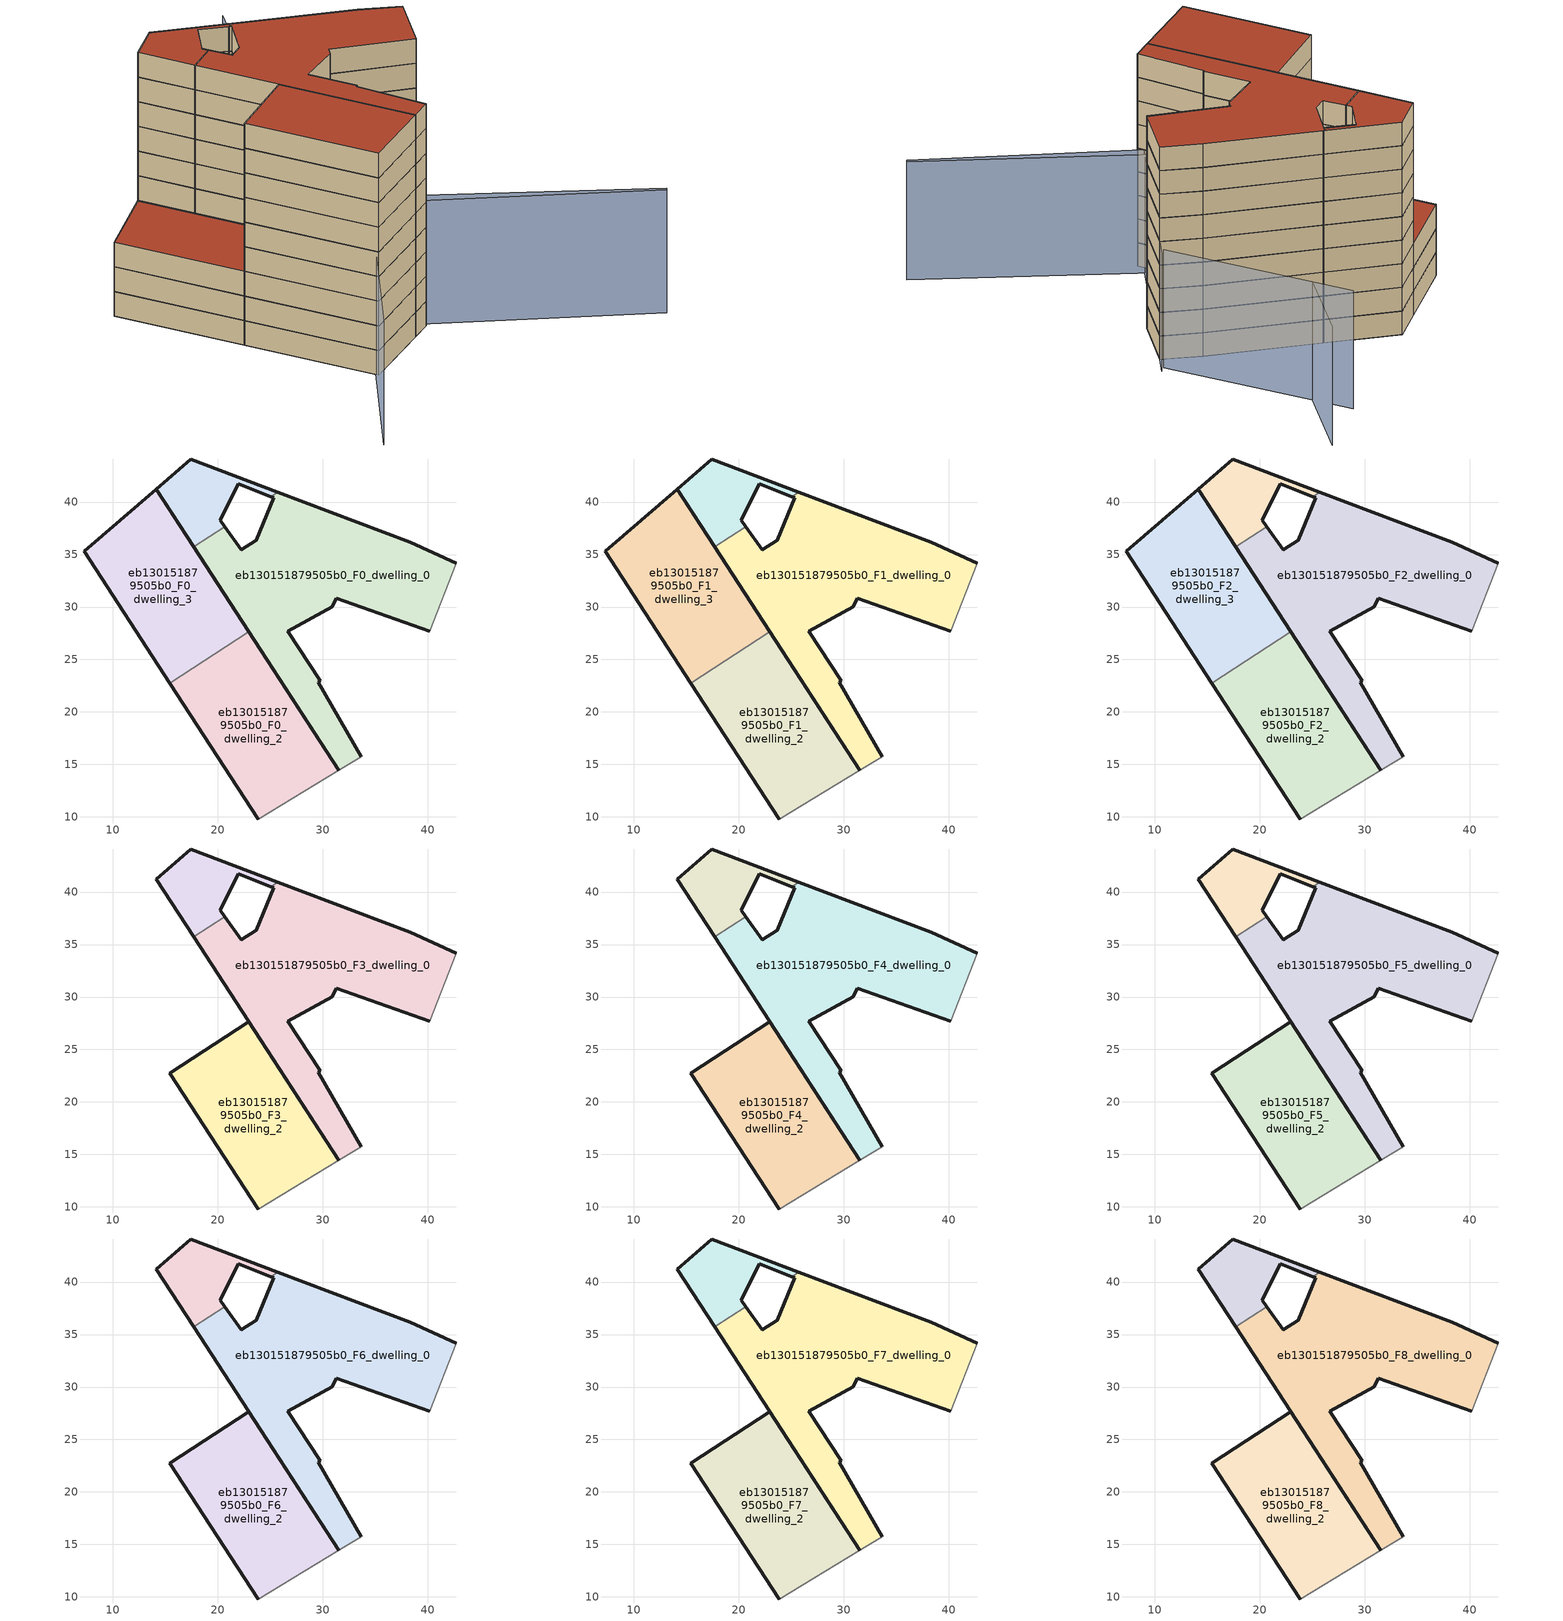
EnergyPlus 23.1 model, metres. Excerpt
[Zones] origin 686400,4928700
eb130151879505b0_F0_dwelling_0
 floor ground (EU_floor_Construction): 33.68,15.75 29.55,22.85 29.73,22.96 26.67,27.67 30.91,30.01 31.26,30.83 40.18,27.68 42.69,34.17 38.32,36.16 25.72,40.95 25.05,40.51 25.33,40.4 23.65,36.35 22.2,35.45 20.65,37.66 17.69,35.74 31.51,14.44 z0
 wall outside (EU_wall_Construction): 31.51,14.44 17.69,35.74 / 20.65,37.66 22.2,35.45 23.65,36.35 25.33,40.4 25.05,40.51 / 25.72,40.95 38.32,36.16 42.69,34.17 / 40.18,27.68 31.26,30.83 30.91,30.01 26.67,27.67 29.73,22.96 29.55,22.85 33.68,15.75 z0:3
 wall adiabatic (EU_wall_Construction): 33.68,15.75 31.51,14.44 / 42.69,34.17 40.18,27.68 z0:3
 wall to eb130151879505b0_F0_dwelling_1 (EU_wall_Construction): 17.69,35.74 20.65,37.66 / 25.05,40.51 25.72,40.95 z0:3
eb130151879505b0_F0_dwelling_1
 floor ground (EU_floor_Construction): 25.05,40.51 25.72,40.95 17.44,44.1 14.12,41.23 17.69,35.74 20.65,37.66 20.22,38.27 21.94,41.75 z0
 wall outside (EU_wall_Construction): 25.05,40.51 21.94,41.75 20.22,38.27 20.65,37.66 / 17.69,35.74 14.12,41.23 17.44,44.1 25.72,40.95 z0:3
eb130151879505b0_F0_dwelling_2
 floor ground (EU_floor_Construction): 31.51,14.44 22.95,27.63 15.43,22.76 23.83,9.81 z0
 wall outside (EU_wall_Construction): 23.83,9.81 15.43,22.76 / 22.95,27.63 31.51,14.44 z0:3
 wall adiabatic (EU_wall_Construction): 31.51,14.44 23.83,9.81 z0:3
 wall to eb130151879505b0_F0_dwelling_3 (EU_wall_Construction): 15.43,22.76 22.95,27.63 z0:3
eb130151879505b0_F0_dwelling_3
 floor ground (EU_floor_Construction): 22.95,27.63 14.12,41.23 7.29,35.31 15.43,22.76 z0
 wall outside (EU_wall_Construction): 15.43,22.76 7.29,35.31 14.12,41.23 22.95,27.63 z0:3
eb130151879505b0_F1_dwelling_0
 floor to eb130151879505b0_F0_dwelling_0 (EU_floor_Construction): 33.67,15.75 29.54,22.85 29.73,22.96 26.67,27.67 30.9,30.01 31.25,30.83 40.17,27.68 42.69,34.17 38.32,36.16 25.72,40.95 25.05,40.51 25.33,40.4 23.65,36.35 22.2,35.45 20.65,37.66 17.69,35.74 31.51,14.44 z3
 wall outside (EU_wall_Construction): 31.51,14.44 17.69,35.74 / 20.65,37.66 22.2,35.45 23.65,36.35 25.33,40.4 25.05,40.51 / 25.72,40.95 38.32,36.16 42.69,34.17 / 40.18,27.68 31.26,30.83 30.91,30.01 26.67,27.67 29.73,22.96 29.55,22.85 33.68,15.75 z3:6
 wall adiabatic (EU_wall_Construction): 33.68,15.75 31.51,14.44 / 42.69,34.17 40.18,27.68 z3:6
 wall to eb130151879505b0_F1_dwelling_1 (EU_wall_Construction): 17.69,35.74 20.65,37.66 / 25.05,40.51 25.72,40.95 z3:6
eb130151879505b0_F1_dwelling_1
 floor to eb130151879505b0_F0_dwelling_1 (EU_floor_Construction): 25.05,40.51 25.72,40.95 17.44,44.1 14.12,41.23 17.69,35.74 20.65,37.66 20.22,38.27 21.94,41.75 z3
 wall outside (EU_wall_Construction): 25.05,40.51 21.94,41.75 20.22,38.27 20.65,37.66 / 17.69,35.74 14.12,41.23 17.44,44.1 25.72,40.95 z3:6
eb130151879505b0_F1_dwelling_2
 floor to eb130151879505b0_F0_dwelling_2 (EU_floor_Construction): 31.51,14.44 22.95,27.63 15.43,22.76 23.83,9.81 z3
 wall outside (EU_wall_Construction): 23.83,9.81 15.43,22.76 / 22.95,27.63 31.51,14.44 z3:6
 wall adiabatic (EU_wall_Construction): 31.51,14.44 23.83,9.81 z3:6
 wall to eb130151879505b0_F1_dwelling_3 (EU_wall_Construction): 15.43,22.76 22.95,27.63 z3:6
eb130151879505b0_F1_dwelling_3
 floor to eb130151879505b0_F0_dwelling_3 (EU_floor_Construction): 22.95,27.63 14.12,41.23 7.29,35.31 15.43,22.76 z3
 wall outside (EU_wall_Construction): 15.43,22.76 7.29,35.31 14.12,41.23 22.95,27.63 z3:6
eb130151879505b0_F2_dwelling_0
 floor to eb130151879505b0_F1_dwelling_0 (EU_floor_Construction): 33.67,15.75 29.54,22.85 29.73,22.96 26.67,27.67 30.9,30.01 31.25,30.83 40.17,27.68 42.69,34.17 38.32,36.16 25.72,40.95 25.05,40.51 25.33,40.4 23.65,36.35 22.2,35.45 20.65,37.66 17.69,35.74 31.51,14.44 z6
 wall outside (EU_wall_Construction): 31.51,14.44 17.69,35.74 / 20.65,37.66 22.2,35.45 23.65,36.35 25.33,40.4 25.05,40.51 / 25.72,40.95 38.32,36.16 42.69,34.17 / 40.18,27.68 31.26,30.83 30.91,30.01 26.67,27.67 29.73,22.96 29.55,22.85 33.68,15.75 z6:9
 wall adiabatic (EU_wall_Construction): 33.68,15.75 31.51,14.44 / 42.69,34.17 40.18,27.68 z6:9
 wall to eb130151879505b0_F2_dwelling_1 (EU_wall_Construction): 17.69,35.74 20.65,37.66 / 25.05,40.51 25.72,40.95 z6:9
eb130151879505b0_F2_dwelling_1
 floor to eb130151879505b0_F1_dwelling_1 (EU_floor_Construction): 25.05,40.51 25.72,40.95 17.44,44.1 14.12,41.23 17.69,35.74 20.65,37.66 20.22,38.27 21.94,41.75 z6
 wall outside (EU_wall_Construction): 25.05,40.51 21.94,41.75 20.22,38.27 20.65,37.66 / 17.69,35.74 14.12,41.23 17.44,44.1 25.72,40.95 z6:9
eb130151879505b0_F2_dwelling_2
 floor to eb130151879505b0_F1_dwelling_2 (EU_floor_Construction): 31.51,14.44 22.95,27.63 15.43,22.76 23.83,9.81 z6
 wall outside (EU_wall_Construction): 23.83,9.81 15.43,22.76 / 22.95,27.63 31.51,14.44 z6:9
 wall adiabatic (EU_wall_Construction): 31.51,14.44 23.83,9.81 z6:9
 wall to eb130151879505b0_F2_dwelling_3 (EU_wall_Construction): 15.43,22.76 22.95,27.63 z6:9
eb130151879505b0_F2_dwelling_3
 floor to eb130151879505b0_F1_dwelling_3 (EU_floor_Construction): 22.95,27.63 14.12,41.23 7.29,35.31 15.43,22.76 z6
 wall outside (EU_wall_Construction): 15.43,22.76 7.29,35.31 14.12,41.23 22.95,27.63 z6:9
 roof outside (EU_roof_Construction): 14.12,41.23 22.95,27.63 15.43,22.76 7.29,35.31 z9
eb130151879505b0_F3_dwelling_0
 floor to eb130151879505b0_F2_dwelling_0 (EU_floor_Construction): 33.67,15.75 29.54,22.85 29.73,22.96 26.67,27.67 30.9,30.01 31.25,30.83 40.17,27.68 42.69,34.17 38.32,36.16 25.72,40.95 25.05,40.51 25.33,40.4 23.65,36.35 22.2,35.45 20.65,37.66 17.69,35.74 31.51,14.44 z9
 wall outside (EU_wall_Construction): 31.51,14.44 17.69,35.74 / 20.65,37.66 22.2,35.45 23.65,36.35 25.33,40.4 25.05,40.51 / 25.72,40.95 38.32,36.16 42.69,34.17 / 40.18,27.68 31.26,30.83 30.91,30.01 26.67,27.67 29.73,22.96 29.55,22.85 33.68,15.75 z9:12
 wall adiabatic (EU_wall_Construction): 33.68,15.75 31.51,14.44 / 42.69,34.17 40.18,27.68 z9:12
 wall to eb130151879505b0_F3_dwelling_1 (EU_wall_Construction): 17.69,35.74 20.65,37.66 / 25.05,40.51 25.72,40.95 z9:12
eb130151879505b0_F3_dwelling_1
 floor to eb130151879505b0_F2_dwelling_1 (EU_floor_Construction): 25.05,40.51 25.72,40.95 17.44,44.1 14.12,41.23 17.69,35.74 20.65,37.66 20.22,38.27 21.94,41.75 z9
 wall outside (EU_wall_Construction): 25.05,40.51 21.94,41.75 20.22,38.27 20.65,37.66 / 17.69,35.74 14.12,41.23 17.44,44.1 25.72,40.95 z9:12
eb130151879505b0_F3_dwelling_2
 floor to eb130151879505b0_F2_dwelling_2 (EU_floor_Construction): 31.51,14.44 22.95,27.63 15.43,22.76 23.83,9.81 z9
 wall outside (EU_wall_Construction): 23.83,9.81 15.43,22.76 22.95,27.63 31.51,14.44 z9:12
 wall adiabatic (EU_wall_Construction): 31.51,14.44 23.83,9.81 z9:12
eb130151879505b0_F4_dwelling_0
 floor to eb130151879505b0_F3_dwelling_0 (EU_floor_Construction): 33.67,15.75 29.54,22.85 29.73,22.96 26.67,27.67 30.9,30.01 31.25,30.83 40.17,27.68 42.69,34.17 38.32,36.16 25.72,40.95 25.05,40.51 25.33,40.4 23.65,36.35 22.2,35.45 20.65,37.66 17.69,35.74 31.51,14.44 z12
 wall outside (EU_wall_Construction): 31.51,14.44 17.69,35.74 / 20.65,37.66 22.2,35.45 23.65,36.35 25.33,40.4 25.05,40.51 / 25.72,40.95 38.32,36.16 42.69,34.17 / 40.18,27.68 31.26,30.83 30.91,30.01 26.67,27.67 29.73,22.96 29.55,22.85 33.68,15.75 z12:15
 wall adiabatic (EU_wall_Construction): 33.68,15.75 31.51,14.44 / 42.69,34.17 40.18,27.68 z12:15
 wall to eb130151879505b0_F4_dwelling_1 (EU_wall_Construction): 17.69,35.74 20.65,37.66 / 25.05,40.51 25.72,40.95 z12:15
eb130151879505b0_F4_dwelling_1
 floor to eb130151879505b0_F3_dwelling_1 (EU_floor_Construction): 25.05,40.51 25.72,40.95 17.44,44.1 14.12,41.23 17.69,35.74 20.65,37.66 20.22,38.27 21.94,41.75 z12
 wall outside (EU_wall_Construction): 25.05,40.51 21.94,41.75 20.22,38.27 20.65,37.66 / 17.69,35.74 14.12,41.23 17.44,44.1 25.72,40.95 z12:15
eb130151879505b0_F4_dwelling_2
 floor to eb130151879505b0_F3_dwelling_2 (EU_floor_Construction): 31.51,14.44 22.95,27.63 15.43,22.76 23.83,9.81 z12
 wall outside (EU_wall_Construction): 23.83,9.81 15.43,22.76 22.95,27.63 31.51,14.44 z12:15
 wall adiabatic (EU_wall_Construction): 31.51,14.44 23.83,9.81 z12:15
eb130151879505b0_F5_dwelling_0
 floor to eb130151879505b0_F4_dwelling_0 (EU_floor_Construction): 33.67,15.75 29.54,22.85 29.73,22.96 26.67,27.67 30.9,30.01 31.25,30.83 40.17,27.68 42.69,34.17 38.32,36.16 25.72,40.95 25.05,40.51 25.33,40.4 23.65,36.35 22.2,35.45 20.65,37.66 17.69,35.74 31.51,14.44 z15
 wall outside (EU_wall_Construction): 31.51,14.44 17.69,35.74 / 20.65,37.66 22.2,35.45 23.65,36.35 25.33,40.4 25.05,40.51 / 25.72,40.95 38.32,36.16 42.69,34.17 / 40.18,27.68 31.26,30.83 30.91,30.01 26.67,27.67 29.73,22.96 29.55,22.85 33.68,15.75 z15:18
 wall adiabatic (EU_wall_Construction): 33.68,15.75 31.51,14.44 / 42.69,34.17 40.18,27.68 z15:18
 wall to eb130151879505b0_F5_dwelling_1 (EU_wall_Construction): 17.69,35.74 20.65,37.66 / 25.05,40.51 25.72,40.95 z15:18
eb130151879505b0_F5_dwelling_1
 floor to eb130151879505b0_F4_dwelling_1 (EU_floor_Construction): 25.05,40.51 25.72,40.95 17.44,44.1 14.12,41.23 17.69,35.74 20.65,37.66 20.22,38.27 21.94,41.75 z15
 wall outside (EU_wall_Construction): 25.05,40.51 21.94,41.75 20.22,38.27 20.65,37.66 / 17.69,35.74 14.12,41.23 17.44,44.1 25.72,40.95 z15:18
eb130151879505b0_F5_dwelling_2
 floor to eb130151879505b0_F4_dwelling_2 (EU_floor_Construction): 31.51,14.44 22.95,27.63 15.43,22.76 23.83,9.81 z15
 wall outside (EU_wall_Construction): 23.83,9.81 15.43,22.76 22.95,27.63 31.51,14.44 z15:18
 wall adiabatic (EU_wall_Construction): 31.51,14.44 23.83,9.81 z15:18
eb130151879505b0_F6_dwelling_0
 floor to eb130151879505b0_F5_dwelling_0 (EU_floor_Construction): 33.67,15.75 29.54,22.85 29.73,22.96 26.67,27.67 30.9,30.01 31.25,30.83 40.17,27.68 42.69,34.17 38.32,36.16 25.72,40.95 25.05,40.51 25.33,40.4 23.65,36.35 22.2,35.45 20.65,37.66 17.69,35.74 31.51,14.44 z18
 wall outside (EU_wall_Construction): 31.51,14.44 17.69,35.74 / 20.65,37.66 22.2,35.45 23.65,36.35 25.33,40.4 25.05,40.51 / 25.72,40.95 38.32,36.16 42.69,34.17 / 40.18,27.68 31.26,30.83 30.91,30.01 26.67,27.67 29.73,22.96 29.55,22.85 33.68,15.75 z18:21
 wall adiabatic (EU_wall_Construction): 33.68,15.75 31.51,14.44 / 42.69,34.17 40.18,27.68 z18:21
 wall to eb130151879505b0_F6_dwelling_1 (EU_wall_Construction): 17.69,35.74 20.65,37.66 / 25.05,40.51 25.72,40.95 z18:21
eb130151879505b0_F6_dwelling_1
 floor to eb130151879505b0_F5_dwelling_1 (EU_floor_Construction): 25.05,40.51 25.72,40.95 17.44,44.1 14.12,41.23 17.69,35.74 20.65,37.66 20.22,38.27 21.94,41.75 z18
 wall outside (EU_wall_Construction): 25.05,40.51 21.94,41.75 20.22,38.27 20.65,37.66 / 17.69,35.74 14.12,41.23 17.44,44.1 25.72,40.95 z18:21
eb130151879505b0_F6_dwelling_2
 floor to eb130151879505b0_F5_dwelling_2 (EU_floor_Construction): 31.51,14.44 22.95,27.63 15.43,22.76 23.83,9.81 z18
 wall outside (EU_wall_Construction): 23.83,9.81 15.43,22.76 22.95,27.63 31.51,14.44 z18:21
 wall adiabatic (EU_wall_Construction): 31.51,14.44 23.83,9.81 z18:21
eb130151879505b0_F7_dwelling_0
 floor to eb130151879505b0_F6_dwelling_0 (EU_floor_Construction): 33.67,15.75 29.54,22.85 29.73,22.96 26.67,27.67 30.9,30.01 31.25,30.83 40.17,27.68 42.69,34.17 38.32,36.16 25.72,40.95 25.05,40.51 25.33,40.4 23.65,36.35 22.2,35.45 20.65,37.66 17.69,35.74 31.51,14.44 z21
 wall outside (EU_wall_Construction): 31.51,14.44 17.69,35.74 / 20.65,37.66 22.2,35.45 23.65,36.35 25.33,40.4 25.05,40.51 / 25.72,40.95 38.32,36.16 42.69,34.17 / 40.18,27.68 31.26,30.83 30.91,30.01 26.67,27.67 29.73,22.96 29.55,22.85 33.68,15.75 z21:24
 wall adiabatic (EU_wall_Construction): 33.68,15.75 31.51,14.44 / 42.69,34.17 40.18,27.68 z21:24
 wall to eb130151879505b0_F7_dwelling_1 (EU_wall_Construction): 17.69,35.74 20.65,37.66 / 25.05,40.51 25.72,40.95 z21:24
eb130151879505b0_F7_dwelling_1
 floor to eb130151879505b0_F6_dwelling_1 (EU_floor_Construction): 25.05,40.51 25.72,40.95 17.44,44.1 14.12,41.23 17.69,35.74 20.65,37.66 20.22,38.27 21.94,41.75 z21
 wall outside (EU_wall_Construction): 25.05,40.51 21.94,41.75 20.22,38.27 20.65,37.66 / 17.69,35.74 14.12,41.23 17.44,44.1 25.72,40.95 z21:24
eb130151879505b0_F7_dwelling_2
 floor to eb130151879505b0_F6_dwelling_2 (EU_floor_Construction): 31.51,14.44 22.95,27.63 15.43,22.76 23.83,9.81 z21
 wall outside (EU_wall_Construction): 23.83,9.81 15.43,22.76 22.95,27.63 31.51,14.44 z21:24
 wall adiabatic (EU_wall_Construction): 31.51,14.44 23.83,9.81 z21:24
eb130151879505b0_F8_dwelling_0
 floor to eb130151879505b0_F7_dwelling_0 (EU_floor_Construction): 33.67,15.75 29.54,22.85 29.73,22.96 26.67,27.67 30.9,30.01 31.25,30.83 40.17,27.68 42.69,34.17 38.32,36.16 25.72,40.95 25.05,40.51 25.33,40.4 23.65,36.35 22.2,35.45 20.65,37.66 17.69,35.74 31.51,14.44 z24
 wall outside (EU_wall_Construction): 31.51,14.44 17.69,35.74 / 20.65,37.66 22.2,35.45 23.65,36.35 25.33,40.4 25.05,40.51 / 25.72,40.95 38.32,36.16 42.69,34.17 / 40.18,27.68 31.26,30.83 30.91,30.01 26.67,27.67 29.73,22.96 29.55,22.85 33.68,15.75 z24:27
 wall adiabatic (EU_wall_Construction): 33.68,15.75 31.51,14.44 / 42.69,34.17 40.18,27.68 z24:27
 wall to eb130151879505b0_F8_dwelling_1 (EU_wall_Construction): 17.69,35.74 20.65,37.66 / 25.05,40.51 25.72,40.95 z24:27
 roof outside (EU_roof_Construction): 38.32,36.16 42.69,34.17 40.18,27.68 31.26,30.83 30.91,30.01 26.67,27.67 29.73,22.96 29.55,22.85 33.68,15.75 31.51,14.44 17.69,35.74 20.65,37.66 22.2,35.45 23.65,36.35 25.33,40.4 25.05,40.51 25.72,40.95 z27
eb130151879505b0_F8_dwelling_1
 floor to eb130151879505b0_F7_dwelling_1 (EU_floor_Construction): 25.05,40.51 25.72,40.95 17.44,44.1 14.12,41.23 17.69,35.74 20.65,37.66 20.22,38.27 21.94,41.75 z24
 wall outside (EU_wall_Construction): 25.05,40.51 21.94,41.75 20.22,38.27 20.65,37.66 / 17.69,35.74 14.12,41.23 17.44,44.1 25.72,40.95 z24:27
 roof outside (EU_roof_Construction): 25.72,40.95 25.05,40.51 21.94,41.75 20.22,38.27 20.65,37.66 17.69,35.74 14.12,41.23 17.44,44.1 z27
eb130151879505b0_F8_dwelling_2
 floor to eb130151879505b0_F7_dwelling_2 (EU_floor_Construction): 31.51,14.44 22.95,27.63 15.43,22.76 23.83,9.81 z24
 wall outside (EU_wall_Construction): 23.83,9.81 15.43,22.76 22.95,27.63 31.51,14.44 z24:27
 wall adiabatic (EU_wall_Construction): 31.51,14.44 23.83,9.81 z24:27
 roof outside (EU_roof_Construction): 22.95,27.63 31.51,14.44 23.83,9.81 15.43,22.76 z27
shading: 16.4,-2.63 29.36,19.96 / 29.36,19.96 56.43,4.43 / 56.29,4.19 33.27,16.43 / 33.27,16.43 43.86,36.36 / 43.28,35.86 30.74,54.62 / 36.99,59.99 33.46,50.55 z0:15
[Building]
EU S2 Campaign: North Axis=0; Terrain=City; Solar Distribution=FullExterior
[Site:Location]
Bologna: Latitude=44.5; Longitude=11.25; Time Zone=1; Elevation=37
[SizingPeriod:WeatherFileDays]
AnnualSizingPeriod: Begin Month=1; Begin Day of Month=1; End Month=12; End Day of Month=31; Day of Week for Start Day=Monday; Use Weather File Daylight Saving Period=No; Use Weather File Rain and Snow Indicators=No
[MATERIAL]
EU_InternalMass_Material: Roughness=MediumRough; Thickness=0.1; Conductivity=1; Density=1800; Specific Heat=900; Thermal Absorptance=0.9; Solar Absorptance=0.7; Visible Absorptance=0.7
[MATERIAL:NOMASS] Roughness=MediumRough; Thermal Absorptance=0.9; Solar Absorptance=0.7; Visible Absorptance=0.7
Name | Thermal Resistance
EU_wall_NoMass | 0.779417
EU_roof_NoMass | 0.435466
EU_floor_NoMass | 0.588222
[CONSTRUCTION]
EU_wall_Construction: EU_wall_NoMass
EU_roof_Construction: EU_roof_NoMass
EU_floor_Construction: EU_floor_NoMass
EU_InternalMass_Construction: EU_InternalMass_Material
[ZONE] Type=1; Multiplier=1; Ceiling Height=autocalculate; Floor Area=autocalculate; Part of Total Floor Area=Yes
Name | Volume
eb130151879505b0_F0_dwelling_0 | 717.734
eb130151879505b0_F1_dwelling_0; eb130151879505b0_F2_dwelling_0; eb130151879505b0_F3_dwelling_0; eb130151879505b0_F4_dwelling_0; eb130151879505b0_F5_dwelling_0; eb130151879505b0_F6_dwelling_0; eb130151879505b0_F7_dwelling_0; eb130151879505b0_F8_dwelling_0 | 717.738
eb130151879505b0_F0_dwelling_1 | 119.998
eb130151879505b0_F1_dwelling_1; eb130151879505b0_F2_dwelling_1; eb130151879505b0_F3_dwelling_1; eb130151879505b0_F4_dwelling_1; eb130151879505b0_F5_dwelling_1; eb130151879505b0_F6_dwelling_1; eb130151879505b0_F7_dwelling_1; eb130151879505b0_F8_dwelling_1 | 119.999
eb130151879505b0_F0_dwelling_2 | 418.91
eb130151879505b0_F1_dwelling_2; eb130151879505b0_F2_dwelling_2; eb130151879505b0_F3_dwelling_2; eb130151879505b0_F4_dwelling_2; eb130151879505b0_F5_dwelling_2; eb130151879505b0_F6_dwelling_2; eb130151879505b0_F7_dwelling_2; eb130151879505b0_F8_dwelling_2 | 418.909
eb130151879505b0_F0_dwelling_3 | 418.905
eb130151879505b0_F1_dwelling_3; eb130151879505b0_F2_dwelling_3 | 418.906
[INTERNALMASS] Construction=EU_InternalMass_Construction
Name | Zone or ZoneList | Surface Area
eb130151879505b0_F0_dwelling_0_EU_InternalMass | eb130151879505b0_F0_dwelling_0 | 239.245
eb130151879505b0_F0_dwelling_1_EU_InternalMass | eb130151879505b0_F0_dwelling_1 | 39.9995
eb130151879505b0_F0_dwelling_2_EU_InternalMass | eb130151879505b0_F0_dwelling_2 | 139.637
eb130151879505b0_F0_dwelling_3_EU_InternalMass | eb130151879505b0_F0_dwelling_3 | 139.635
eb130151879505b0_F1_dwelling_0_EU_InternalMass | eb130151879505b0_F1_dwelling_0 | 239.245
eb130151879505b0_F1_dwelling_1_EU_InternalMass | eb130151879505b0_F1_dwelling_1 | 39.9995
eb130151879505b0_F1_dwelling_2_EU_InternalMass | eb130151879505b0_F1_dwelling_2 | 139.637
eb130151879505b0_F1_dwelling_3_EU_InternalMass | eb130151879505b0_F1_dwelling_3 | 139.635
eb130151879505b0_F2_dwelling_0_EU_InternalMass | eb130151879505b0_F2_dwelling_0 | 239.245
eb130151879505b0_F2_dwelling_1_EU_InternalMass | eb130151879505b0_F2_dwelling_1 | 39.9995
eb130151879505b0_F2_dwelling_2_EU_InternalMass | eb130151879505b0_F2_dwelling_2 | 139.637
eb130151879505b0_F2_dwelling_3_EU_InternalMass | eb130151879505b0_F2_dwelling_3 | 139.635
eb130151879505b0_F3_dwelling_0_EU_InternalMass | eb130151879505b0_F3_dwelling_0 | 94.8208
eb130151879505b0_F3_dwelling_1_EU_InternalMass | eb130151879505b0_F3_dwelling_1 | 277.536
eb130151879505b0_F3_dwelling_2_EU_InternalMass | eb130151879505b0_F3_dwelling_2 | 186.177
eb130151879505b0_F4_dwelling_0_EU_InternalMass | eb130151879505b0_F4_dwelling_0 | 94.8208
eb130151879505b0_F4_dwelling_1_EU_InternalMass | eb130151879505b0_F4_dwelling_1 | 277.536
eb130151879505b0_F4_dwelling_2_EU_InternalMass | eb130151879505b0_F4_dwelling_2 | 186.177
eb130151879505b0_F5_dwelling_0_EU_InternalMass | eb130151879505b0_F5_dwelling_0 | 94.8208
eb130151879505b0_F5_dwelling_1_EU_InternalMass | eb130151879505b0_F5_dwelling_1 | 277.536
eb130151879505b0_F5_dwelling_2_EU_InternalMass | eb130151879505b0_F5_dwelling_2 | 186.177
eb130151879505b0_F6_dwelling_0_EU_InternalMass | eb130151879505b0_F6_dwelling_0 | 94.8208
eb130151879505b0_F6_dwelling_1_EU_InternalMass | eb130151879505b0_F6_dwelling_1 | 277.536
eb130151879505b0_F6_dwelling_2_EU_InternalMass | eb130151879505b0_F6_dwelling_2 | 186.177
eb130151879505b0_F7_dwelling_0_EU_InternalMass | eb130151879505b0_F7_dwelling_0 | 94.8208
eb130151879505b0_F7_dwelling_1_EU_InternalMass | eb130151879505b0_F7_dwelling_1 | 277.536
eb130151879505b0_F7_dwelling_2_EU_InternalMass | eb130151879505b0_F7_dwelling_2 | 186.177
eb130151879505b0_F8_dwelling_0_EU_InternalMass | eb130151879505b0_F8_dwelling_0 | 94.8208
eb130151879505b0_F8_dwelling_1_EU_InternalMass | eb130151879505b0_F8_dwelling_1 | 277.536
eb130151879505b0_F8_dwelling_2_EU_InternalMass | eb130151879505b0_F8_dwelling_2 | 186.177
[OTHEREQUIPMENT] Fuel Type=Electricity; Design Level Calculation Method=Watts/Area; Power per Zone Floor Area=1; Fraction Latent=0; Fraction Radiant=0; Fraction Lost=0; Carbon Dioxide Generation Rate=0; EndUse Subcategory=EU_Step8_InternalGains
Name | Zone or ZoneList or Space or SpaceList | Schedule
EU_Step8_InternalGain_eb130151879505b0_F0_dwelling_0_f000 | eb130151879505b0_F0_dwelling_0 | EU_Step8_GainSchedule_eb130151879505b0_F0_dwelling_0_f000
EU_Step8_InternalGain_eb130151879505b0_F0_dwelling_1_f000 | eb130151879505b0_F0_dwelling_1 | EU_Step8_GainSchedule_eb130151879505b0_F0_dwelling_1_f000
EU_Step8_InternalGain_eb130151879505b0_F0_dwelling_2_f000 | eb130151879505b0_F0_dwelling_2 | EU_Step8_GainSchedule_eb130151879505b0_F0_dwelling_2_f000
EU_Step8_InternalGain_eb130151879505b0_F0_dwelling_3_f000 | eb130151879505b0_F0_dwelling_3 | EU_Step8_GainSchedule_eb130151879505b0_F0_dwelling_3_f000
EU_Step8_InternalGain_eb130151879505b0_F1_dwelling_0_f000 | eb130151879505b0_F1_dwelling_0 | EU_Step8_GainSchedule_eb130151879505b0_F1_dwelling_0_f000
EU_Step8_InternalGain_eb130151879505b0_F1_dwelling_1_f000 | eb130151879505b0_F1_dwelling_1 | EU_Step8_GainSchedule_eb130151879505b0_F1_dwelling_1_f000
EU_Step8_InternalGain_eb130151879505b0_F1_dwelling_2_f000 | eb130151879505b0_F1_dwelling_2 | EU_Step8_GainSchedule_eb130151879505b0_F1_dwelling_2_f000
EU_Step8_InternalGain_eb130151879505b0_F1_dwelling_3_f000 | eb130151879505b0_F1_dwelling_3 | EU_Step8_GainSchedule_eb130151879505b0_F1_dwelling_3_f000
EU_Step8_InternalGain_eb130151879505b0_F2_dwelling_0_f000 | eb130151879505b0_F2_dwelling_0 | EU_Step8_GainSchedule_eb130151879505b0_F2_dwelling_0_f000
EU_Step8_InternalGain_eb130151879505b0_F2_dwelling_1_f000 | eb130151879505b0_F2_dwelling_1 | EU_Step8_GainSchedule_eb130151879505b0_F2_dwelling_1_f000
EU_Step8_InternalGain_eb130151879505b0_F2_dwelling_2_f000 | eb130151879505b0_F2_dwelling_2 | EU_Step8_GainSchedule_eb130151879505b0_F2_dwelling_2_f000
EU_Step8_InternalGain_eb130151879505b0_F2_dwelling_3_f000 | eb130151879505b0_F2_dwelling_3 | EU_Step8_GainSchedule_eb130151879505b0_F2_dwelling_3_f000
EU_Step8_InternalGain_eb130151879505b0_F3_dwelling_0_f000 | eb130151879505b0_F3_dwelling_0 | EU_Step8_GainSchedule_eb130151879505b0_F3_dwelling_0_f000
EU_Step8_InternalGain_eb130151879505b0_F3_dwelling_1_f000 | eb130151879505b0_F3_dwelling_1 | EU_Step8_GainSchedule_eb130151879505b0_F3_dwelling_1_f000
EU_Step8_InternalGain_eb130151879505b0_F3_dwelling_2_f000 | eb130151879505b0_F3_dwelling_2 | EU_Step8_GainSchedule_eb130151879505b0_F3_dwelling_2_f000
EU_Step8_InternalGain_eb130151879505b0_F4_dwelling_0_f000 | eb130151879505b0_F4_dwelling_0 | EU_Step8_GainSchedule_eb130151879505b0_F4_dwelling_0_f000
EU_Step8_InternalGain_eb130151879505b0_F4_dwelling_1_f000 | eb130151879505b0_F4_dwelling_1 | EU_Step8_GainSchedule_eb130151879505b0_F4_dwelling_1_f000
EU_Step8_InternalGain_eb130151879505b0_F4_dwelling_2_f000 | eb130151879505b0_F4_dwelling_2 | EU_Step8_GainSchedule_eb130151879505b0_F4_dwelling_2_f000
EU_Step8_InternalGain_eb130151879505b0_F5_dwelling_0_f000 | eb130151879505b0_F5_dwelling_0 | EU_Step8_GainSchedule_eb130151879505b0_F5_dwelling_0_f000
EU_Step8_InternalGain_eb130151879505b0_F5_dwelling_1_f000 | eb130151879505b0_F5_dwelling_1 | EU_Step8_GainSchedule_eb130151879505b0_F5_dwelling_1_f000
EU_Step8_InternalGain_eb130151879505b0_F5_dwelling_2_f000 | eb130151879505b0_F5_dwelling_2 | EU_Step8_GainSchedule_eb130151879505b0_F5_dwelling_2_f000
EU_Step8_InternalGain_eb130151879505b0_F6_dwelling_0_f000 | eb130151879505b0_F6_dwelling_0 | EU_Step8_GainSchedule_eb130151879505b0_F6_dwelling_0_f000
EU_Step8_InternalGain_eb130151879505b0_F6_dwelling_1_f000 | eb130151879505b0_F6_dwelling_1 | EU_Step8_GainSchedule_eb130151879505b0_F6_dwelling_1_f000
EU_Step8_InternalGain_eb130151879505b0_F6_dwelling_2_f000 | eb130151879505b0_F6_dwelling_2 | EU_Step8_GainSchedule_eb130151879505b0_F6_dwelling_2_f000
EU_Step8_InternalGain_eb130151879505b0_F7_dwelling_0_f000 | eb130151879505b0_F7_dwelling_0 | EU_Step8_GainSchedule_eb130151879505b0_F7_dwelling_0_f000
EU_Step8_InternalGain_eb130151879505b0_F7_dwelling_1_f000 | eb130151879505b0_F7_dwelling_1 | EU_Step8_GainSchedule_eb130151879505b0_F7_dwelling_1_f000
EU_Step8_InternalGain_eb130151879505b0_F7_dwelling_2_f000 | eb130151879505b0_F7_dwelling_2 | EU_Step8_GainSchedule_eb130151879505b0_F7_dwelling_2_f000
EU_Step8_InternalGain_eb130151879505b0_F8_dwelling_0_f000 | eb130151879505b0_F8_dwelling_0 | EU_Step8_GainSchedule_eb130151879505b0_F8_dwelling_0_f000
EU_Step8_InternalGain_eb130151879505b0_F8_dwelling_1_f000 | eb130151879505b0_F8_dwelling_1 | EU_Step8_GainSchedule_eb130151879505b0_F8_dwelling_1_f000
EU_Step8_InternalGain_eb130151879505b0_F8_dwelling_2_f000 | eb130151879505b0_F8_dwelling_2 | EU_Step8_GainSchedule_eb130151879505b0_F8_dwelling_2_f000
[ZONEVENTILATION:DESIGNFLOWRATE] Schedule=EU_AlwaysOn; Design Flow Rate Calculation Method=AirChanges/Hour; Air Changes per Hour=0.712058; Ventilation Type=Natural; Fan Pressure Rise=0; Fan Total Efficiency=1; Constant Term Coefficient=1; Temperature Term Coefficient=0; Velocity Term Coefficient=0; Velocity Squared Term Coefficient=0; Minimum Indoor Temperature=-100; Maximum Indoor Temperature=100; Delta Temperature=-100; Minimum Outdoor Temperature=-100; Maximum Outdoor Temperature=100; Maximum Wind Speed=40
Name | Zone or ZoneList or Space or SpaceList
EU_ConstantAir_eb130151879505b0_F0_dwelling_0 | eb130151879505b0_F0_dwelling_0
EU_ConstantAir_eb130151879505b0_F0_dwelling_1 | eb130151879505b0_F0_dwelling_1
EU_ConstantAir_eb130151879505b0_F0_dwelling_2 | eb130151879505b0_F0_dwelling_2
EU_ConstantAir_eb130151879505b0_F0_dwelling_3 | eb130151879505b0_F0_dwelling_3
EU_ConstantAir_eb130151879505b0_F1_dwelling_0 | eb130151879505b0_F1_dwelling_0
EU_ConstantAir_eb130151879505b0_F1_dwelling_1 | eb130151879505b0_F1_dwelling_1
EU_ConstantAir_eb130151879505b0_F1_dwelling_2 | eb130151879505b0_F1_dwelling_2
EU_ConstantAir_eb130151879505b0_F1_dwelling_3 | eb130151879505b0_F1_dwelling_3
EU_ConstantAir_eb130151879505b0_F2_dwelling_0 | eb130151879505b0_F2_dwelling_0
EU_ConstantAir_eb130151879505b0_F2_dwelling_1 | eb130151879505b0_F2_dwelling_1
EU_ConstantAir_eb130151879505b0_F2_dwelling_2 | eb130151879505b0_F2_dwelling_2
EU_ConstantAir_eb130151879505b0_F2_dwelling_3 | eb130151879505b0_F2_dwelling_3
EU_ConstantAir_eb130151879505b0_F3_dwelling_0 | eb130151879505b0_F3_dwelling_0
EU_ConstantAir_eb130151879505b0_F3_dwelling_1 | eb130151879505b0_F3_dwelling_1
EU_ConstantAir_eb130151879505b0_F3_dwelling_2 | eb130151879505b0_F3_dwelling_2
EU_ConstantAir_eb130151879505b0_F4_dwelling_0 | eb130151879505b0_F4_dwelling_0
EU_ConstantAir_eb130151879505b0_F4_dwelling_1 | eb130151879505b0_F4_dwelling_1
EU_ConstantAir_eb130151879505b0_F4_dwelling_2 | eb130151879505b0_F4_dwelling_2
EU_ConstantAir_eb130151879505b0_F5_dwelling_0 | eb130151879505b0_F5_dwelling_0
EU_ConstantAir_eb130151879505b0_F5_dwelling_1 | eb130151879505b0_F5_dwelling_1
EU_ConstantAir_eb130151879505b0_F5_dwelling_2 | eb130151879505b0_F5_dwelling_2
EU_ConstantAir_eb130151879505b0_F6_dwelling_0 | eb130151879505b0_F6_dwelling_0
EU_ConstantAir_eb130151879505b0_F6_dwelling_1 | eb130151879505b0_F6_dwelling_1
EU_ConstantAir_eb130151879505b0_F6_dwelling_2 | eb130151879505b0_F6_dwelling_2
EU_ConstantAir_eb130151879505b0_F7_dwelling_0 | eb130151879505b0_F7_dwelling_0
EU_ConstantAir_eb130151879505b0_F7_dwelling_1 | eb130151879505b0_F7_dwelling_1
EU_ConstantAir_eb130151879505b0_F7_dwelling_2 | eb130151879505b0_F7_dwelling_2
EU_ConstantAir_eb130151879505b0_F8_dwelling_0 | eb130151879505b0_F8_dwelling_0
EU_ConstantAir_eb130151879505b0_F8_dwelling_1 | eb130151879505b0_F8_dwelling_1
EU_ConstantAir_eb130151879505b0_F8_dwelling_2 | eb130151879505b0_F8_dwelling_2
[HVACTEMPLATE:THERMOSTAT] Constant Heating Setpoint=20; Constant Cooling Setpoint=50
EU_HeatOnly_eb130151879505b0_F0_dwelling_0; EU_HeatOnly_eb130151879505b0_F0_dwelling_1; EU_HeatOnly_eb130151879505b0_F0_dwelling_2; EU_HeatOnly_eb130151879505b0_F0_dwelling_3; EU_HeatOnly_eb130151879505b0_F1_dwelling_0; EU_HeatOnly_eb130151879505b0_F1_dwelling_1; EU_HeatOnly_eb130151879505b0_F1_dwelling_2; EU_HeatOnly_eb130151879505b0_F1_dwelling_3; EU_HeatOnly_eb130151879505b0_F2_dwelling_0; EU_HeatOnly_eb130151879505b0_F2_dwelling_1; EU_HeatOnly_eb130151879505b0_F2_dwelling_2; EU_HeatOnly_eb130151879505b0_F2_dwelling_3; EU_HeatOnly_eb130151879505b0_F3_dwelling_0; EU_HeatOnly_eb130151879505b0_F3_dwelling_1; EU_HeatOnly_eb130151879505b0_F3_dwelling_2; EU_HeatOnly_eb130151879505b0_F4_dwelling_0; EU_HeatOnly_eb130151879505b0_F4_dwelling_1; EU_HeatOnly_eb130151879505b0_F4_dwelling_2; EU_HeatOnly_eb130151879505b0_F5_dwelling_0; EU_HeatOnly_eb130151879505b0_F5_dwelling_1; EU_HeatOnly_eb130151879505b0_F5_dwelling_2; EU_HeatOnly_eb130151879505b0_F6_dwelling_0; EU_HeatOnly_eb130151879505b0_F6_dwelling_1; EU_HeatOnly_eb130151879505b0_F6_dwelling_2; EU_HeatOnly_eb130151879505b0_F7_dwelling_0; EU_HeatOnly_eb130151879505b0_F7_dwelling_1; EU_HeatOnly_eb130151879505b0_F7_dwelling_2; EU_HeatOnly_eb130151879505b0_F8_dwelling_0; EU_HeatOnly_eb130151879505b0_F8_dwelling_1; EU_HeatOnly_eb130151879505b0_F8_dwelling_2
[HVACTEMPLATE:ZONE:IDEALLOADSAIRSYSTEM] System Availability Schedule=EU_AlwaysOn; Maximum Heating Supply Air Temperature=50; Minimum Cooling Supply Air Temperature=13; Maximum Heating Supply Air Humidity Ratio=0.0156; Minimum Cooling Supply Air Humidity Ratio=0.0077; Heating Limit=NoLimit; Cooling Limit=NoLimit; Heating Availability Schedule=EU_AlwaysOn; Cooling Availability Schedule=EU_CoolingOff; Dehumidification Control Type=ConstantSensibleHeatRatio; Cooling Sensible Heat Ratio=0.7; Dehumidification Setpoint=60; Humidification Control Type=None; Humidification Setpoint=30; Outdoor Air Method=None; Outdoor Air Flow Rate per Person=0.00944; Outdoor Air Flow Rate per Zone Floor Area=0; Outdoor Air Flow Rate per Zone=0; Demand Controlled Ventilation Type=None; Outdoor Air Economizer Type=NoEconomizer; Heat Recovery Type=None; Sensible Heat Recovery Effectiveness=0.7; Latent Heat Recovery Effectiveness=0.65
Name | Template Thermostat
eb130151879505b0_F0_dwelling_0 | EU_HeatOnly_eb130151879505b0_F0_dwelling_0
eb130151879505b0_F0_dwelling_1 | EU_HeatOnly_eb130151879505b0_F0_dwelling_1
eb130151879505b0_F0_dwelling_2 | EU_HeatOnly_eb130151879505b0_F0_dwelling_2
eb130151879505b0_F0_dwelling_3 | EU_HeatOnly_eb130151879505b0_F0_dwelling_3
eb130151879505b0_F1_dwelling_0 | EU_HeatOnly_eb130151879505b0_F1_dwelling_0
eb130151879505b0_F1_dwelling_1 | EU_HeatOnly_eb130151879505b0_F1_dwelling_1
eb130151879505b0_F1_dwelling_2 | EU_HeatOnly_eb130151879505b0_F1_dwelling_2
eb130151879505b0_F1_dwelling_3 | EU_HeatOnly_eb130151879505b0_F1_dwelling_3
eb130151879505b0_F2_dwelling_0 | EU_HeatOnly_eb130151879505b0_F2_dwelling_0
eb130151879505b0_F2_dwelling_1 | EU_HeatOnly_eb130151879505b0_F2_dwelling_1
eb130151879505b0_F2_dwelling_2 | EU_HeatOnly_eb130151879505b0_F2_dwelling_2
eb130151879505b0_F2_dwelling_3 | EU_HeatOnly_eb130151879505b0_F2_dwelling_3
eb130151879505b0_F3_dwelling_0 | EU_HeatOnly_eb130151879505b0_F3_dwelling_0
eb130151879505b0_F3_dwelling_1 | EU_HeatOnly_eb130151879505b0_F3_dwelling_1
eb130151879505b0_F3_dwelling_2 | EU_HeatOnly_eb130151879505b0_F3_dwelling_2
eb130151879505b0_F4_dwelling_0 | EU_HeatOnly_eb130151879505b0_F4_dwelling_0
eb130151879505b0_F4_dwelling_1 | EU_HeatOnly_eb130151879505b0_F4_dwelling_1
eb130151879505b0_F4_dwelling_2 | EU_HeatOnly_eb130151879505b0_F4_dwelling_2
eb130151879505b0_F5_dwelling_0 | EU_HeatOnly_eb130151879505b0_F5_dwelling_0
eb130151879505b0_F5_dwelling_1 | EU_HeatOnly_eb130151879505b0_F5_dwelling_1
eb130151879505b0_F5_dwelling_2 | EU_HeatOnly_eb130151879505b0_F5_dwelling_2
eb130151879505b0_F6_dwelling_0 | EU_HeatOnly_eb130151879505b0_F6_dwelling_0
eb130151879505b0_F6_dwelling_1 | EU_HeatOnly_eb130151879505b0_F6_dwelling_1
eb130151879505b0_F6_dwelling_2 | EU_HeatOnly_eb130151879505b0_F6_dwelling_2
eb130151879505b0_F7_dwelling_0 | EU_HeatOnly_eb130151879505b0_F7_dwelling_0
eb130151879505b0_F7_dwelling_1 | EU_HeatOnly_eb130151879505b0_F7_dwelling_1
eb130151879505b0_F7_dwelling_2 | EU_HeatOnly_eb130151879505b0_F7_dwelling_2
eb130151879505b0_F8_dwelling_0 | EU_HeatOnly_eb130151879505b0_F8_dwelling_0
eb130151879505b0_F8_dwelling_1 | EU_HeatOnly_eb130151879505b0_F8_dwelling_1
eb130151879505b0_F8_dwelling_2 | EU_HeatOnly_eb130151879505b0_F8_dwelling_2
[SIZING:ZONE] Zone Cooling Design Supply Air Temperature Input Method=SupplyAirTemperature; Zone Cooling Design Supply Air Temperature=13; Zone Heating Design Supply Air Temperature Input Method=SupplyAirTemperature; Zone Heating Design Supply Air Temperature=50; Zone Cooling Design Supply Air Humidity Ratio=0.008; Zone Heating Design Supply Air Humidity Ratio=0.008; Cooling Design Air Flow Method=DesignDay; Cooling Design Air Flow Rate=0; Cooling Minimum Air Flow per Zone Floor Area=0.000762; Cooling Minimum Air Flow=0; Cooling Minimum Air Flow Fraction=0.2; Heating Design Air Flow Method=DesignDay; Heating Design Air Flow Rate=0; Heating Maximum Air Flow per Zone Floor Area=0.002032; Heating Maximum Air Flow=0.141576; Heating Maximum Air Flow Fraction=0.3; Account for Dedicated Outdoor Air System=No; Dedicated Outdoor Air System Control Strategy=NeutralSupplyAir; Dedicated Outdoor Air Low Setpoint Temperature for Design=autosize; Dedicated Outdoor Air High Setpoint Temperature for Design=autosize; Zone Load Sizing Method=Sensible Load Only No Latent Load; Zone Latent Cooling Design Supply Air Humidity Ratio Input Method=HumidityRatioDifference; Zone Cooling Design Supply Air Humidity Ratio Difference=0.005; Zone Latent Heating Design Supply Air Humidity Ratio Input Method=HumidityRatioDifference; Zone Humidification Design Supply Air Humidity Ratio Difference=0.005
eb130151879505b0_F0_dwelling_0; eb130151879505b0_F0_dwelling_1; eb130151879505b0_F0_dwelling_2; eb130151879505b0_F0_dwelling_3; eb130151879505b0_F1_dwelling_0; eb130151879505b0_F1_dwelling_1; eb130151879505b0_F1_dwelling_2; eb130151879505b0_F1_dwelling_3; eb130151879505b0_F2_dwelling_0; eb130151879505b0_F2_dwelling_1; eb130151879505b0_F2_dwelling_2; eb130151879505b0_F2_dwelling_3; eb130151879505b0_F3_dwelling_0; eb130151879505b0_F3_dwelling_1; eb130151879505b0_F3_dwelling_2; eb130151879505b0_F4_dwelling_0; eb130151879505b0_F4_dwelling_1; eb130151879505b0_F4_dwelling_2; eb130151879505b0_F5_dwelling_0; eb130151879505b0_F5_dwelling_1; eb130151879505b0_F5_dwelling_2; eb130151879505b0_F6_dwelling_0; eb130151879505b0_F6_dwelling_1; eb130151879505b0_F6_dwelling_2; eb130151879505b0_F7_dwelling_0; eb130151879505b0_F7_dwelling_1; eb130151879505b0_F7_dwelling_2; eb130151879505b0_F8_dwelling_0; eb130151879505b0_F8_dwelling_1; eb130151879505b0_F8_dwelling_2
[SCHEDULE:CONSTANT]
Name | Hourly Value
EU_AlwaysOn | 1
EU_CoolingOff | 0
[SCHEDULE:FILE] Column Number=1; Rows to Skip at Top=0; Number of Hours of Data=8760; Column Separator=Comma; Interpolate to Timestep=No; Minutes per Item=60; Adjust Schedule for Daylight Savings=Yes
Name | File
EU_Step8_GainSchedule_eb130151879505b0_F0_dwelling_0_f000 | ../../schedules/eb130151879505b0/eb130151879505b0_F0_dwelling_0_f000_gain.csv
EU_Step8_GainSchedule_eb130151879505b0_F0_dwelling_1_f000 | ../../schedules/eb130151879505b0/eb130151879505b0_F0_dwelling_1_f000_gain.csv
EU_Step8_GainSchedule_eb130151879505b0_F0_dwelling_2_f000 | ../../schedules/eb130151879505b0/eb130151879505b0_F0_dwelling_2_f000_gain.csv
EU_Step8_GainSchedule_eb130151879505b0_F0_dwelling_3_f000 | ../../schedules/eb130151879505b0/eb130151879505b0_F0_dwelling_3_f000_gain.csv
EU_Step8_GainSchedule_eb130151879505b0_F1_dwelling_0_f000 | ../../schedules/eb130151879505b0/eb130151879505b0_F1_dwelling_0_f000_gain.csv
EU_Step8_GainSchedule_eb130151879505b0_F1_dwelling_1_f000 | ../../schedules/eb130151879505b0/eb130151879505b0_F1_dwelling_1_f000_gain.csv
EU_Step8_GainSchedule_eb130151879505b0_F1_dwelling_2_f000 | ../../schedules/eb130151879505b0/eb130151879505b0_F1_dwelling_2_f000_gain.csv
EU_Step8_GainSchedule_eb130151879505b0_F1_dwelling_3_f000 | ../../schedules/eb130151879505b0/eb130151879505b0_F1_dwelling_3_f000_gain.csv
EU_Step8_GainSchedule_eb130151879505b0_F2_dwelling_0_f000 | ../../schedules/eb130151879505b0/eb130151879505b0_F2_dwelling_0_f000_gain.csv
EU_Step8_GainSchedule_eb130151879505b0_F2_dwelling_1_f000 | ../../schedules/eb130151879505b0/eb130151879505b0_F2_dwelling_1_f000_gain.csv
EU_Step8_GainSchedule_eb130151879505b0_F2_dwelling_2_f000 | ../../schedules/eb130151879505b0/eb130151879505b0_F2_dwelling_2_f000_gain.csv
EU_Step8_GainSchedule_eb130151879505b0_F2_dwelling_3_f000 | ../../schedules/eb130151879505b0/eb130151879505b0_F2_dwelling_3_f000_gain.csv
EU_Step8_GainSchedule_eb130151879505b0_F3_dwelling_0_f000 | ../../schedules/eb130151879505b0/eb130151879505b0_F3_dwelling_0_f000_gain.csv
EU_Step8_GainSchedule_eb130151879505b0_F3_dwelling_1_f000 | ../../schedules/eb130151879505b0/eb130151879505b0_F3_dwelling_1_f000_gain.csv
EU_Step8_GainSchedule_eb130151879505b0_F3_dwelling_2_f000 | ../../schedules/eb130151879505b0/eb130151879505b0_F3_dwelling_2_f000_gain.csv
EU_Step8_GainSchedule_eb130151879505b0_F4_dwelling_0_f000 | ../../schedules/eb130151879505b0/eb130151879505b0_F4_dwelling_0_f000_gain.csv
EU_Step8_GainSchedule_eb130151879505b0_F4_dwelling_1_f000 | ../../schedules/eb130151879505b0/eb130151879505b0_F4_dwelling_1_f000_gain.csv
EU_Step8_GainSchedule_eb130151879505b0_F4_dwelling_2_f000 | ../../schedules/eb130151879505b0/eb130151879505b0_F4_dwelling_2_f000_gain.csv
EU_Step8_GainSchedule_eb130151879505b0_F5_dwelling_0_f000 | ../../schedules/eb130151879505b0/eb130151879505b0_F5_dwelling_0_f000_gain.csv
EU_Step8_GainSchedule_eb130151879505b0_F5_dwelling_1_f000 | ../../schedules/eb130151879505b0/eb130151879505b0_F5_dwelling_1_f000_gain.csv
EU_Step8_GainSchedule_eb130151879505b0_F5_dwelling_2_f000 | ../../schedules/eb130151879505b0/eb130151879505b0_F5_dwelling_2_f000_gain.csv
EU_Step8_GainSchedule_eb130151879505b0_F6_dwelling_0_f000 | ../../schedules/eb130151879505b0/eb130151879505b0_F6_dwelling_0_f000_gain.csv
EU_Step8_GainSchedule_eb130151879505b0_F6_dwelling_1_f000 | ../../schedules/eb130151879505b0/eb130151879505b0_F6_dwelling_1_f000_gain.csv
EU_Step8_GainSchedule_eb130151879505b0_F6_dwelling_2_f000 | ../../schedules/eb130151879505b0/eb130151879505b0_F6_dwelling_2_f000_gain.csv
EU_Step8_GainSchedule_eb130151879505b0_F7_dwelling_0_f000 | ../../schedules/eb130151879505b0/eb130151879505b0_F7_dwelling_0_f000_gain.csv
EU_Step8_GainSchedule_eb130151879505b0_F7_dwelling_1_f000 | ../../schedules/eb130151879505b0/eb130151879505b0_F7_dwelling_1_f000_gain.csv
EU_Step8_GainSchedule_eb130151879505b0_F7_dwelling_2_f000 | ../../schedules/eb130151879505b0/eb130151879505b0_F7_dwelling_2_f000_gain.csv
EU_Step8_GainSchedule_eb130151879505b0_F8_dwelling_0_f000 | ../../schedules/eb130151879505b0/eb130151879505b0_F8_dwelling_0_f000_gain.csv
EU_Step8_GainSchedule_eb130151879505b0_F8_dwelling_1_f000 | ../../schedules/eb130151879505b0/eb130151879505b0_F8_dwelling_1_f000_gain.csv
EU_Step8_GainSchedule_eb130151879505b0_F8_dwelling_2_f000 | ../../schedules/eb130151879505b0/eb130151879505b0_F8_dwelling_2_f000_gain.csv
